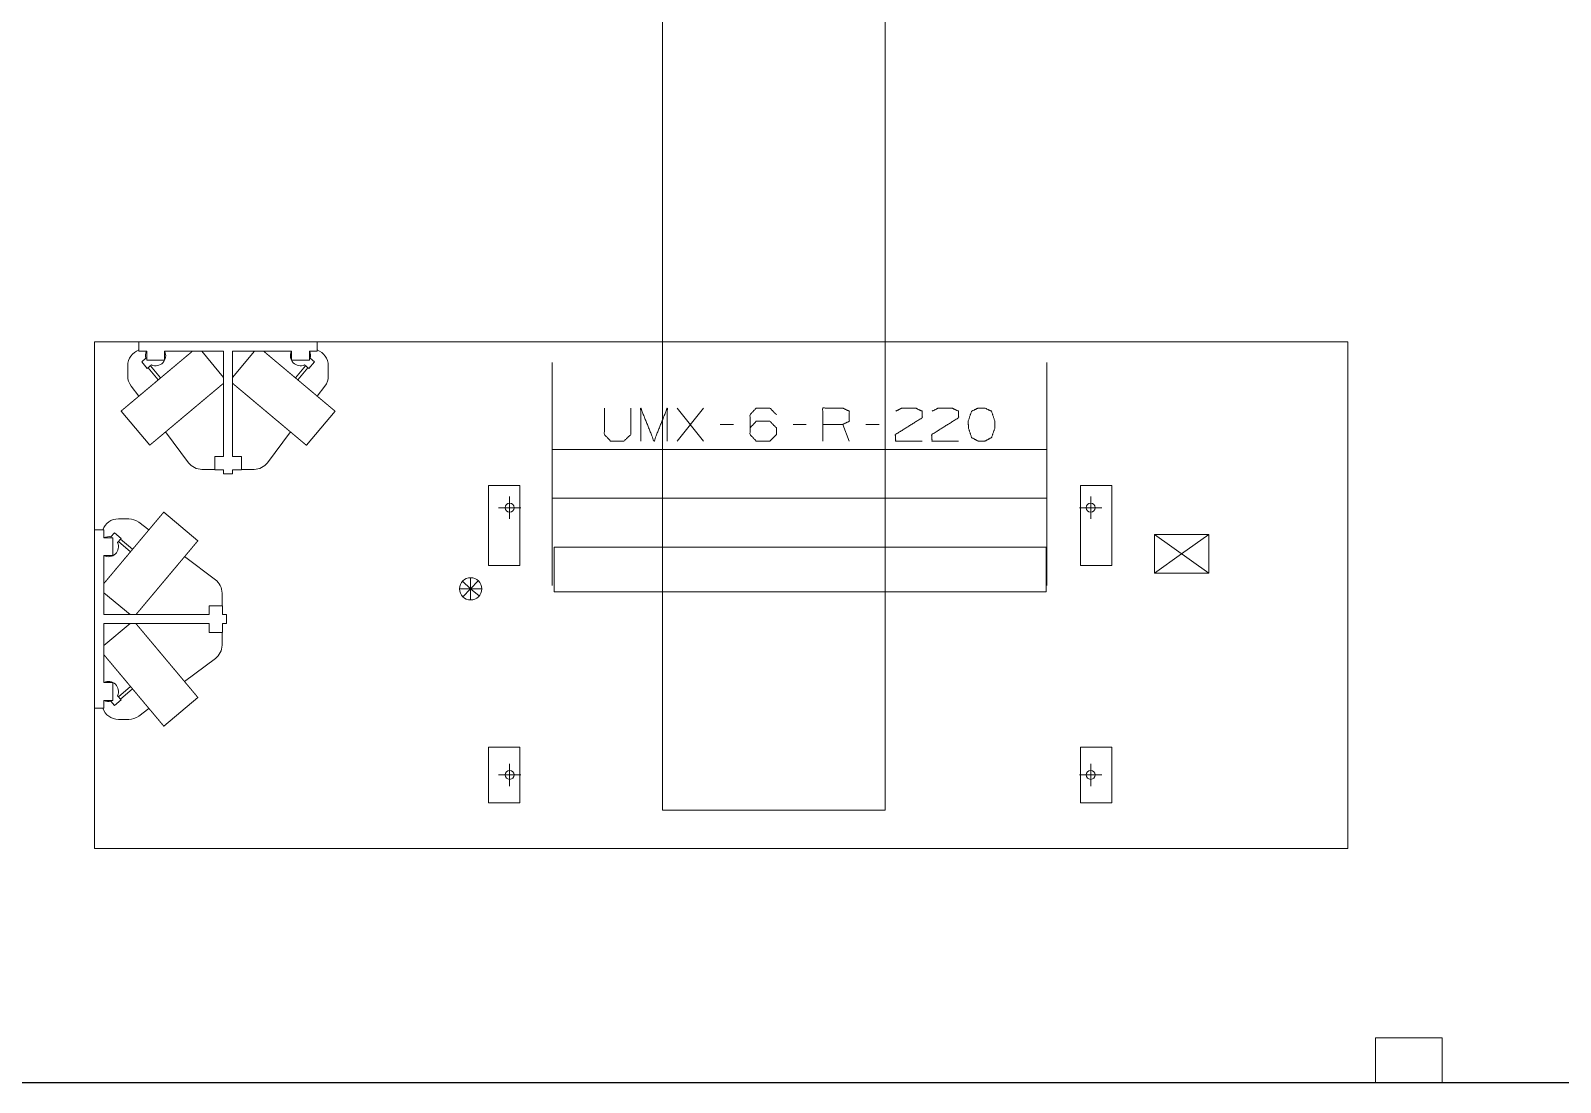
# Model space of a CAD drawing. Header units: millimetres. Extents: x 3056 to 110866, y 16649 to 58349.
# Drawn here: x 14720 to 21587, y 16649 to 21369 of the extents above; entities that cross this region are included whole.
import ezdxf

# ---------------------------------------------------------------- set-up
doc = ezdxf.new("R2010")
doc.units = ezdxf.units.MM
doc.layers.add('1', color=7, linetype='Continuous', true_color=0xffffff)

msp = doc.modelspace()

# ---------------------------------------------------------------- linework, layer by layer
at = {"layer": '1', "color": 143, "linetype": 'Continuous', "lineweight": 13}
for p, q in [((17556.5, 55873.3), (17556.5, 17870.4)), ((18556.5, 17870.4), (18556.5, 54363.3)), ((110866.5, 16649.3), (3056.5, 16649.3))]:
    msp.add_line(p, q, dxfattribs=at)
at = {"layer": '1', "color": 80, "linetype": 'Continuous', "lineweight": 13}
for p, q in [((15006.5, 17699.3), (15006.5, 19973.3)), ((15006.5, 19973.3), (20633.5, 19973.3)), ((15006.5, 17699.3), (15006.5, 19973.3)), ((15006.5, 19973.3), (20633.5, 19973.3)), ((15206.5, 19973.3), (15206.5, 19930.3)), ((15206.5, 19930.3), (15241.5, 19930.3)), ((15241.5, 19930.3), (15241.5, 19890.3)), ((15321.5, 19930.3), (15586.5, 19930.3)), ((15321.5, 19930.3), (15321.5, 19890.3)), ((15586.5, 19813.2), (15488.2, 19930.3)), ((15586.5, 19930.3), (15586.5, 19458.3)), ((15626.5, 19930.3), (15626.5, 19458.3)), ((15724.7, 19930.3), (15626.5, 19813.2)), ((15626.5, 19930.3), (15891.5, 19930.3)), ((15891.5, 19930.3), (15891.5, 19890.3)), ((15971.5, 19930.3), (15971.5, 19890.3)), ((15971.5, 19930.3), (16006.5, 19930.3)), ((16006.5, 19973.3), (16006.5, 19930.3)), ((20633.5, 19973.3), (20633.5, 17699.3)), ((20633.5, 19973.3), (20633.5, 17699.3)), ((15156.5, 19819.3), (15156.5, 19865.3)), ((15237.6, 19899.1), (15218.9, 19883.4)), ((15244.1, 19853.3), (15218.9, 19883.4)), ((15321.5, 19890.3), (15241.5, 19890.3)), ((15262.9, 19869), (15244.1, 19853.3)), ((15247.6, 19856.2), (15293.2, 19801.8)), ((15303.9, 19810.8), (15258.3, 19865.2)), ((15971.5, 19890.3), (15891.5, 19890.3)), ((15954.7, 19865.2), (15909, 19810.8)), ((15919.7, 19801.8), (15965.4, 19856.2)), ((15950.1, 19869), (15968.8, 19853.3)), ((15968.8, 19853.3), (15994.1, 19883.4)), ((15975.3, 19899.1), (15994.1, 19883.4)), ((16056.5, 19865.3), (16056.5, 19819.3)), ((15171.5, 19774.3), (15205.8, 19728.5)), ((16007.1, 19728.5), (16041.5, 19774.3)), ((15126.2, 19661.7), (15254.8, 19508.5)), ((15958.2, 19508.5), (16086.7, 19661.7)), ((17622.6, 19527), (17741.3, 19675.4)), ((17741.3, 19527), (17622.6, 19675.4)), ((17875.1, 19602), (17815.7, 19602)), ((18201.9, 19602), (18142.6, 19602)), ((18395.1, 19527), (18365.4, 19602)), ((18528.8, 19602), (18469.4, 19602)), ((15326, 19568.3), (15429.5, 19430.3)), ((15783.5, 19430.3), (15886.9, 19568.3)), ((15546.5, 19458.3), (15546.5, 19398.3)), ((15586.5, 19458.3), (15546.5, 19458.3)), ((15626.5, 19458.3), (15666.5, 19458.3)), ((15666.5, 19458.3), (15666.5, 19398.3)), ((19281.4, 19489.5), (17061.5, 19489.5)), ((15546.5, 19400.3), (15489.5, 19400.3)), ((15586.5, 19398.3), (15546.5, 19398.3)), ((15586.5, 19398.3), (15586.5, 19380.3)), ((15626.5, 19380.3), (15586.5, 19380.3)), ((15626.5, 19398.3), (15666.5, 19398.3)), ((15626.5, 19398.3), (15626.5, 19380.3)), ((15626.7, 19395.6), (15626.5, 19395.6)), ((15626.7, 19395.6), (15626.7, 19398.3)), ((15723.5, 19400.3), (15666.5, 19400.3)), ((16776, 19328.3), (16776, 18968.3)), ((16916, 19328.3), (16776, 19328.3)), ((16916, 18968.3), (16916, 19328.3)), ((19573, 19328.3), (19433, 19328.3)), ((19433, 19328.3), (19433, 18968.3)), ((19573, 18968.3), (19573, 19328.3)), ((16820.5, 19228.3), (16920.5, 19228.3)), ((16870.5, 19278.3), (16870.5, 19178.3)), ((17061.5, 19270.4), (19281.4, 19270.4)), ((19428.5, 19228.3), (19528.5, 19228.3)), ((19478.5, 19278.3), (19478.5, 19178.3)), ((15114.5, 19178.3), (15160.5, 19178.3)), ((15251.3, 19128.9), (15205.5, 19163.3)), ((15471.3, 19080), (15318.1, 19208.6)), ((15006.5, 19128.3), (15049.5, 19128.3)), ((15049.5, 19093.3), (15049.5, 19128.3)), ((15049.5, 19093.3), (15089.5, 19093.3)), ((15080.6, 19097.2), (15096.4, 19115.9)), ((15089.5, 19093.3), (15089.5, 19013.3)), ((15126.5, 19090.7), (15096.4, 19115.9)), ((15110.7, 19071.9), (15126.5, 19090.7)), ((19764.5, 18934.3), (19764.5, 19108.3)), ((20008.5, 18934.3), (19764.5, 19108.3)), ((19764.5, 19108.3), (20008.5, 19108.3)), ((20008.5, 19108.3), (19886.5, 19021.3)), ((20008.5, 19108.3), (20008.5, 18934.3)), ((15114.6, 19076.5), (15169, 19030.8)), ((15178, 19041.6), (15123.6, 19087.2)), ((17070.5, 19051.3), (19278.5, 19051.3)), ((17070.5, 18851.3), (17070.5, 19051.3)), ((19278.5, 19051.3), (19278.5, 18851.3)), ((19764.5, 18934.3), (19886.5, 19021.3)), ((15049.5, 19013.3), (15089.5, 19013.3)), ((15049.5, 18748.3), (15049.5, 19013.3)), ((15549.5, 18905.3), (15411.5, 19008.8)), ((16776, 18968.3), (16916, 18968.3)), ((19433, 18968.3), (19573, 18968.3)), ((16695.5, 18864.3), (16659.1, 18898.6)), ((16695.5, 18864.3), (16695.5, 18914.3)), ((16695.5, 18864.3), (16729.8, 18900.7)), ((20008.5, 18934.3), (19764.5, 18934.3)), ((15049.5, 18846.5), (15166.5, 18748.3)), ((15579.5, 18845.3), (15579.5, 18788.3)), ((16695.5, 18864.3), (16645.5, 18864.3)), ((16695.5, 18864.3), (16661.1, 18827.9)), ((16695.5, 18864.3), (16734.3, 18832.8)), ((16695.5, 18864.3), (16695.5, 18814.3)), ((16695.5, 18864.3), (16745.5, 18864.3)), ((19278.5, 18851.3), (17070.5, 18851.3)), ((15049.5, 18748.3), (15521.5, 18748.3)), ((15521.5, 18788.3), (15581.5, 18788.3)), ((15521.5, 18748.3), (15521.5, 18788.3)), ((15581.5, 18748.3), (15581.5, 18788.3)), ((15584.1, 18748.6), (15581.5, 18748.5)), ((15581.5, 18748.3), (15599.5, 18748.3)), ((15584.1, 18748.6), (15584.1, 18748.3)), ((15599.5, 18748.3), (15599.5, 18708.3)), ((15049.5, 18443.3), (15049.5, 18708.3)), ((15166.5, 18708.3), (15049.5, 18610.1)), ((15049.5, 18708.3), (15521.5, 18708.3)), ((15521.5, 18708.3), (15521.5, 18668.3)), ((15581.5, 18708.3), (15599.5, 18708.3)), ((15581.5, 18708.3), (15581.5, 18668.3)), ((15521.5, 18668.3), (15581.5, 18668.3)), ((15579.5, 18668.3), (15579.5, 18611.3)), ((15411.5, 18447.8), (15549.5, 18551.3)), ((15049.5, 18443.3), (15089.5, 18443.3)), ((15089.5, 18443.3), (15089.5, 18363.3)), ((15169, 18425.8), (15114.6, 18380.1)), ((15123.6, 18369.4), (15178, 18415)), ((15049.5, 18363.3), (15089.5, 18363.3)), ((15049.5, 18328.3), (15049.5, 18363.3)), ((15080.6, 18359.4), (15096.4, 18340.7)), ((15126.5, 18365.9), (15096.4, 18340.7)), ((15110.7, 18384.7), (15126.5, 18365.9)), ((15318.1, 18248), (15471.3, 18376.6)), ((15006.5, 18328.3), (15049.5, 18328.3)), ((15160.5, 18278.3), (15114.5, 18278.3)), ((15205.5, 18293.3), (15251.3, 18327.7)), ((16776, 18154.3), (16776, 17904.3)), ((16916, 18154.3), (16776, 18154.3)), ((16916, 17904.3), (16916, 18154.3)), ((19433, 18154.3), (19433, 17904.3)), ((19573, 18154.3), (19433, 18154.3)), ((19573, 17904.3), (19573, 18154.3)), ((16870.5, 18079.3), (16870.5, 17979.3)), ((19478.5, 18079.3), (19478.5, 17979.3)), ((16820.5, 18029.3), (16920.5, 18029.3)), ((19428.5, 18029.3), (19528.5, 18029.3)), ((16776, 17904.3), (16916, 17904.3)), ((19433, 17904.3), (19573, 17904.3)), ((20633.5, 17699.3), (15006.5, 17699.3)), ((20633.5, 17699.3), (15006.5, 17699.3))]:
    msp.add_line(p, q, dxfattribs=at)
at = {"layer": '1', "color": 9, "linetype": 'Continuous', "lineweight": 13}
for p, q in [((17556.5, 18649.3), (17556.5, 17870.4)), ((18556.5, 17870.4), (18556.5, 18649.3)), ((17556.5, 17870.4), (18556.5, 17870.4)), ((21056.5, 16849.3), (20756.5, 16849.3)), ((20756.5, 16849.3), (20756.5, 16649.3)), ((21056.5, 16649.3), (21056.5, 16849.3))]:
    msp.add_line(p, q, dxfattribs=at)
at = {"layer": '1', "color": 143, "linetype": 'Continuous', "lineweight": 25}
msp.add_line((3056.5, 16649.3), (110866.5, 16649.3), dxfattribs=at)
at = {"layer": '1', "color": 43, "linetype": 'Continuous', "lineweight": 13}
msp.add_line((110866.5, 16649.3), (3056.5, 16649.3), dxfattribs=at)
msp.add_line((110866.5, 16649.3), (3056.5, 16649.3), dxfattribs=at)
at = {"layer": '1', "color": 43, "linetype": 'Continuous', "lineweight": 25}
msp.add_line((3056.5, 16649.3), (110866.5, 16649.3), dxfattribs=at)
msp.add_line((3056.5, 16649.3), (110866.5, 16649.3), dxfattribs=at)
at = {"layer": '1', "color": 80, "linetype": 'Continuous', "lineweight": 13}
for centre, radius in [((16870.5, 19228.3), 20), ((19478.5, 19228.3), 20), ((16695.5, 18864.3), 50), ((16870.5, 18029.3), 20), ((19478.5, 18029.3), 20)]:
    msp.add_circle(centre, radius, dxfattribs=at)
for centre, radius, start, end in [((15231.5, 19865.3), 75, 109.47234, 180), ((15281.5, 19910.3), 45.2, 153.76834, 194.26216), ((15281.5, 19910.3), 45.2, 245.73784, 26.2321), ((15931.5, 19910.3), 45.2, 153.7679, 294.26216), ((15931.5, 19910.3), 45.2, 345.73784, 26.23166), ((15981.5, 19865.3), 75, 0, 70.52766), ((15231.5, 19819.3), 75, 180, 216.8699), ((15981.5, 19819.3), 75, 323.1301, 0), ((15489.5, 19475.3), 75, 216.8699, 270), ((15723.5, 19475.3), 75, 270, 323.1301), ((15114.5, 19103.3), 75, 90, 160.52766), ((15160.5, 19103.3), 75, 53.1301, 90), ((15069.5, 19053.3), 45.2, 75.73784, 116.23166), ((15069.5, 19053.3), 45.2, 243.7679, 24.26216), ((15504.5, 18845.3), 75, 0, 53.1301), ((15504.5, 18611.3), 75, 306.8699, 360), ((15069.5, 18403.3), 45.2, 335.73784, 116.2321), ((15069.5, 18403.3), 45.2, 243.76834, 284.26216), ((15114.5, 18353.3), 75, 199.47234, 270), ((15160.5, 18353.3), 75, 270, 306.8699)]:
    msp.add_arc(centre, radius, start, end, dxfattribs=at)
for points, knots in [([(15446.3, 19930.3), (15444.9, 19929.1), (15442.1, 19926.8), (15440.7, 19925.6), (15437.7, 19923), (15434.5, 19920.4), (15431.3, 19917.7), (15427.9, 19914.8), (15424.4, 19911.9), (15422.6, 19910.4), (15418.9, 19907.3), (15415.1, 19904.1), (15413.2, 19902.5), (15409.2, 19899.2), (15405.2, 19895.8), (15401.1, 19892.3), (15396.8, 19888.8), (15394.7, 19886.9), (15390.3, 19883.3), (15385.8, 19879.5), (15383.6, 19877.6), (15379, 19873.8), (15376.7, 19871.9), (15372, 19867.9), (15369.7, 19866), (15364.9, 19861.9), (15360, 19857.9), (15355.1, 19853.8), (15352.7, 19851.7), (15347.7, 19847.5), (15342.7, 19843.3), (15337.6, 19839.1), (15332.5, 19834.8), (15327.4, 19830.5), (15322.2, 19826.2), (15319.7, 19824), (15314.5, 19819.7), (15309.3, 19815.3), (15304.1, 19810.9), (15301.5, 19808.7), (15296.3, 19804.4), (15293.7, 19802.2), (15288.4, 19797.8), (15283.2, 19793.5), (15278.1, 19789.1), (15275.5, 19786.9), (15270.3, 19782.6), (15265.2, 19778.3), (15260.1, 19774), (15255, 19769.8), (15252.5, 19767.7), (15247.5, 19763.5), (15245, 19761.4), (15240.1, 19757.3), (15237.7, 19755.2), (15232.8, 19751.1), (15230.4, 19749.1), (15225.7, 19745.1), (15223.3, 19743.2), (15218.6, 19739.2), (15214.1, 19735.4), (15211.8, 19733.5), (15207.4, 19729.8), (15205.1, 19727.9), (15200.8, 19724.3), (15198.7, 19722.5), (15194.5, 19719), (15192.4, 19717.2), (15188.3, 19713.8), (15186.4, 19712.2), (15182.5, 19708.9), (15178.7, 19705.7), (15176.8, 19704.1), (15173.2, 19701.1), (15171.4, 19699.6), (15167.9, 19696.7), (15164.6, 19693.9), (15161.4, 19691.2), (15158.3, 19688.6), (15155.3, 19686.1), (15152.5, 19683.7), (15151.1, 19682.6), (15148.5, 19680.4), (15147.2, 19679.3), (15144.8, 19677.3), (15142.5, 19675.4), (15141.4, 19674.4), (15139.4, 19672.7), (15137.4, 19671.1), (15135.7, 19669.6), (15134, 19668.2), (15132.5, 19667), (15131.9, 19666.4), (15130.6, 19665.4), (15130.1, 19664.9), (15129, 19664.1), (15128.6, 19663.7), (15128.2, 19663.3), (15127.8, 19663), (15127.2, 19662.5), (15126.9, 19662.3), (15126.5, 19661.9), (15126.3, 19661.7), (15126.2, 19661.7)], [0, 0, 0.004297, 0.013098, 0.017601, 0.027014, 0.036825, 0.047024, 0.057603, 0.068551, 0.074202, 0.085685, 0.097511, 0.103508, 0.115831, 0.128469, 0.141412, 0.154645, 0.161404, 0.175055, 0.188966, 0.195986, 0.210268, 0.217524, 0.232146, 0.239511, 0.254445, 0.269566, 0.284864, 0.292593, 0.308125, 0.323798, 0.339597, 0.355507, 0.371517, 0.387606, 0.39567, 0.411858, 0.428091, 0.444355, 0.452494, 0.468776, 0.476915, 0.493181, 0.509419, 0.525611, 0.53368, 0.549778, 0.565795, 0.58172, 0.597532, 0.605411, 0.621032, 0.628771, 0.644165, 0.651828, 0.666969, 0.674445, 0.689302, 0.696677, 0.711215, 0.725527, 0.732562, 0.746503, 0.75341, 0.766958, 0.773594, 0.786714, 0.793203, 0.805877, 0.812056, 0.824253, 0.836118, 0.841967, 0.853315, 0.858808, 0.869615, 0.880045, 0.890094, 0.899752, 0.90901, 0.917859, 0.92218, 0.9304, 0.934296, 0.941869, 0.949003, 0.952459, 0.958922, 0.964932, 0.97048, 0.975565, 0.980179, 0.982251, 0.986149, 0.987978, 0.99116, 0.992508, 0.993854, 0.99496, 0.996924, 0.997784, 0.999016, 0.999753, 1, 1]), ([(16086.7, 19661.7), (16086.7, 19661.7), (16086.7, 19661.7), (16086.5, 19661.8), (16086.4, 19661.9), (16086, 19662.3), (16085.8, 19662.5), (16085.5, 19662.7), (16085.1, 19663), (16084.8, 19663.3), (16084.3, 19663.7), (16083.4, 19664.5), (16082.9, 19664.9), (16082.3, 19665.4), (16081.1, 19666.4), (16080.4, 19667), (16078.9, 19668.2), (16077.3, 19669.6), (16076.4, 19670.4), (16074.5, 19671.9), (16073.6, 19672.7), (16071.5, 19674.4), (16069.3, 19676.3), (16067, 19678.3), (16064.5, 19680.4), (16063.1, 19681.5), (16060.4, 19683.7), (16057.6, 19686.1), (16054.6, 19688.6), (16051.6, 19691.2), (16050, 19692.5), (16046.7, 19695.3), (16043.3, 19698.1), (16039.8, 19701.1), (16036.1, 19704.1), (16034.3, 19705.7), (16030.5, 19708.9), (16028.6, 19710.5), (16024.6, 19713.8), (16022.6, 19715.5), (16018.5, 19719), (16016.4, 19720.7), (16012.1, 19724.3), (16007.8, 19727.9), (16005.6, 19729.8), (16001.1, 19733.5), (15996.6, 19737.3), (15994.3, 19739.2), (15989.6, 19743.2), (15987.3, 19745.1), (15982.5, 19749.1), (15980.1, 19751.1), (15975.3, 19755.2), (15972.8, 19757.3), (15967.9, 19761.4), (15962.9, 19765.6), (15957.9, 19769.8), (15955.4, 19771.9), (15950.3, 19776.2), (15947.7, 19778.3), (15942.6, 19782.6), (15940, 19784.8), (15937.5, 19786.9), (15932.3, 19791.3), (15929.7, 19793.5), (15924.5, 19797.8), (15919.3, 19802.2), (15914.1, 19806.6), (15908.9, 19810.9), (15903.7, 19815.3), (15898.5, 19819.7), (15895.9, 19821.8), (15890.7, 19826.2), (15888.1, 19828.3), (15885.5, 19830.5), (15880.4, 19834.8), (15877.9, 19836.9), (15872.8, 19841.2), (15867.8, 19845.4), (15865.3, 19847.5), (15860.3, 19851.7), (15857.8, 19853.8), (15852.9, 19857.9), (15850.5, 19859.9), (15845.7, 19863.9), (15840.9, 19867.9), (15836.3, 19871.9), (15833.9, 19873.8), (15829.4, 19877.6), (15827.1, 19879.5), (15822.7, 19883.3), (15820.4, 19885.1), (15816.1, 19888.8), (15811.9, 19892.3), (15807.7, 19895.8), (15803.7, 19899.2), (15799.8, 19902.5), (15795.9, 19905.7), (15794, 19907.3), (15790.4, 19910.4), (15786.8, 19913.3), (15783.4, 19916.2), (15780, 19919), (15778.4, 19920.4), (15775.3, 19923), (15772.3, 19925.6), (15769.4, 19928), (15766.6, 19930.3)], [0, 0, 0.000124, 0.000245, 0.000616, 0.000984, 0.002216, 0.003076, 0.003935, 0.005038, 0.006143, 0.007492, 0.010431, 0.012019, 0.013849, 0.01775, 0.019821, 0.024432, 0.029517, 0.032292, 0.03807, 0.041076, 0.047539, 0.054453, 0.061808, 0.0696, 0.07371, 0.082139, 0.090988, 0.100246, 0.109904, 0.114832, 0.125073, 0.135698, 0.146686, 0.158034, 0.163882, 0.175747, 0.181762, 0.194121, 0.200458, 0.213284, 0.219774, 0.23304, 0.24659, 0.253497, 0.267438, 0.281628, 0.288785, 0.303324, 0.310699, 0.325554, 0.333032, 0.348173, 0.355833, 0.37123, 0.38678, 0.402469, 0.410345, 0.426218, 0.434204, 0.450221, 0.458252, 0.466321, 0.482484, 0.490583, 0.50682, 0.523084, 0.539366, 0.555646, 0.57191, 0.588143, 0.596237, 0.612393, 0.620458, 0.628485, 0.644493, 0.652472, 0.668332, 0.684072, 0.691876, 0.707408, 0.715138, 0.730436, 0.737995, 0.753024, 0.767854, 0.782475, 0.789731, 0.804014, 0.811034, 0.824947, 0.831841, 0.845355, 0.85859, 0.871533, 0.884171, 0.896494, 0.908488, 0.914315, 0.9258, 0.936925, 0.947689, 0.958076, 0.963175, 0.972986, 0.982399, 0.991407, 1, 1]), ([(17061.5, 19879.9), (17061.5, 19879.8), (17061.5, 19879.5), (17061.5, 19879.3), (17061.5, 19878.6), (17061.5, 19877.8), (17061.5, 19876.8), (17061.5, 19875.5), (17061.5, 19874.1), (17061.5, 19872.4), (17061.5, 19870.6), (17061.5, 19868.5), (17061.5, 19866.2), (17061.5, 19863.8), (17061.5, 19861.1), (17061.5, 19858.2), (17061.5, 19855.1), (17061.5, 19851.9), (17061.5, 19848.4), (17061.5, 19844.7), (17061.5, 19840.9), (17061.5, 19836.8), (17061.5, 19832.6), (17061.5, 19828.2), (17061.5, 19823.6), (17061.5, 19818.8), (17061.5, 19813.8), (17061.5, 19808.6), (17061.5, 19803.3), (17061.5, 19797.8), (17061.5, 19792.1), (17061.5, 19789.2), (17061.5, 19783.3), (17061.5, 19777.1), (17061.5, 19770.9), (17061.5, 19764.4), (17061.5, 19761.1), (17061.5, 19754.4), (17061.5, 19747.6), (17061.5, 19740.6), (17061.5, 19737.1), (17061.5, 19729.9), (17061.5, 19722.5), (17061.5, 19715), (17061.5, 19707.4), (17061.5, 19699.6), (17061.5, 19691.7), (17061.5, 19683.7), (17061.5, 19675.5), (17061.5, 19667.2), (17061.5, 19663), (17061.5, 19654.5), (17061.5, 19645.9), (17061.5, 19637.3), (17061.5, 19628.5), (17061.5, 19619.6), (17061.5, 19610.6), (17061.5, 19601.5), (17061.5, 19592.3), (17061.5, 19583), (17061.5, 19573.6), (17061.5, 19564.2), (17061.5, 19554.7), (17061.5, 19545.1), (17061.5, 19535.4), (17061.5, 19530.6), (17061.5, 19520.8), (17061.5, 19511), (17061.5, 19501.1), (17061.5, 19491.2), (17061.5, 19481.2), (17061.5, 19471.2), (17061.5, 19461.2), (17061.5, 19451.1), (17061.5, 19441), (17061.5, 19430.9), (17061.5, 19420.7), (17061.5, 19410.5), (17061.5, 19400.3), (17061.5, 19390.1), (17061.5, 19379.9)], [0, 0, 0.000209, 0.000833, 0.001352, 0.002601, 0.004262, 0.006339, 0.008829, 0.011734, 0.015047, 0.018772, 0.022905, 0.027443, 0.032388, 0.037732, 0.043479, 0.049625, 0.056166, 0.063098, 0.070421, 0.078131, 0.086225, 0.0947, 0.10355, 0.112773, 0.122367, 0.132323, 0.142645, 0.153321, 0.164348, 0.175723, 0.181499, 0.193389, 0.205613, 0.218167, 0.23105, 0.237649, 0.251007, 0.264678, 0.278654, 0.285718, 0.300143, 0.314859, 0.329858, 0.345138, 0.36069, 0.37651, 0.392588, 0.408919, 0.425495, 0.433903, 0.450836, 0.467995, 0.485378, 0.502973, 0.520776, 0.538779, 0.556971, 0.575352, 0.593907, 0.612629, 0.631515, 0.650554, 0.669739, 0.689059, 0.698754, 0.718267, 0.737899, 0.757637, 0.777478, 0.797411, 0.81743, 0.837522, 0.857683, 0.877905, 0.898175, 0.91849, 0.938839, 0.959212, 0.979601, 1, 1]), ([(19281.5, 19379.9), (19281.5, 19390.1), (19281.5, 19400.3), (19281.5, 19410.5), (19281.5, 19420.7), (19281.5, 19430.9), (19281.5, 19441), (19281.5, 19451.1), (19281.5, 19461.2), (19281.5, 19471.2), (19281.5, 19481.2), (19281.5, 19491.2), (19281.5, 19501.1), (19281.5, 19511), (19281.5, 19520.8), (19281.5, 19530.6), (19281.5, 19540.3), (19281.5, 19549.9), (19281.5, 19559.4), (19281.5, 19568.9), (19281.5, 19578.3), (19281.5, 19587.7), (19281.5, 19596.9), (19281.5, 19601.5), (19281.5, 19610.6), (19281.5, 19619.6), (19281.5, 19628.5), (19281.5, 19637.3), (19281.5, 19645.9), (19281.5, 19654.5), (19281.5, 19663), (19281.5, 19671.3), (19281.5, 19679.6), (19281.5, 19687.7), (19281.5, 19695.6), (19281.5, 19703.5), (19281.5, 19711.2), (19281.5, 19718.8), (19281.5, 19726.2), (19281.5, 19733.5), (19281.5, 19740.6), (19281.5, 19744.2), (19281.5, 19751.1), (19281.5, 19757.8), (19281.5, 19764.4), (19281.5, 19770.9), (19281.5, 19777.1), (19281.5, 19783.3), (19281.5, 19786.2), (19281.5, 19792.1), (19281.5, 19797.8), (19281.5, 19803.3), (19281.5, 19808.6), (19281.5, 19813.8), (19281.5, 19816.3), (19281.5, 19821.2), (19281.5, 19825.9), (19281.5, 19830.4), (19281.5, 19832.6), (19281.5, 19836.8), (19281.5, 19840.9), (19281.5, 19844.7), (19281.5, 19848.4), (19281.5, 19851.9), (19281.5, 19855.1), (19281.5, 19856.7), (19281.5, 19859.7), (19281.5, 19862.5), (19281.5, 19865), (19281.5, 19867.4), (19281.5, 19869.6), (19281.5, 19871.5), (19281.5, 19872.4), (19281.5, 19874.1), (19281.5, 19875.5), (19281.5, 19876.8), (19281.5, 19877.8), (19281.5, 19878.6), (19281.5, 19879.3), (19281.5, 19879.7), (19281.5, 19879.9), (19281.5, 19879.9)], [0, 0, 0.020399, 0.040788, 0.061161, 0.08151, 0.101825, 0.122095, 0.142317, 0.162478, 0.18257, 0.202589, 0.222522, 0.242363, 0.262101, 0.281733, 0.301246, 0.320635, 0.339889, 0.359002, 0.377968, 0.396774, 0.415414, 0.433885, 0.443029, 0.461221, 0.479224, 0.497027, 0.514622, 0.532005, 0.549164, 0.566097, 0.582792, 0.599246, 0.61545, 0.631399, 0.647086, 0.6625, 0.67764, 0.692499, 0.707069, 0.721346, 0.728411, 0.742235, 0.75575, 0.76895, 0.781833, 0.794387, 0.806611, 0.812556, 0.824277, 0.835652, 0.846679, 0.857355, 0.867677, 0.872746, 0.882522, 0.891931, 0.900969, 0.9053, 0.913775, 0.921869, 0.929579, 0.936902, 0.943834, 0.950375, 0.953547, 0.959492, 0.965041, 0.970187, 0.974928, 0.979265, 0.983194, 0.984953, 0.988266, 0.991171, 0.993661, 0.995738, 0.997399, 0.998648, 0.999479, 0.999897, 1, 1]), ([(15586.5, 19786.8), (15584.4, 19785.1), (15582.2, 19783.2), (15579.9, 19781.3), (15577.4, 19779.2), (15574.8, 19777), (15572, 19774.7), (15569.1, 19772.2), (15566.1, 19769.7), (15563, 19767.1), (15559.7, 19764.3), (15556.3, 19761.5), (15552.8, 19758.5), (15549.2, 19755.5), (15545.4, 19752.4), (15543.5, 19750.8), (15539.6, 19747.5), (15535.6, 19744.1), (15531.5, 19740.7), (15527.3, 19737.2), (15523, 19733.6), (15520.9, 19731.8), (15516.5, 19728.1), (15512, 19724.3), (15507.4, 19720.5), (15502.8, 19716.6), (15500.4, 19714.6), (15495.6, 19710.6), (15493.3, 19708.6), (15488.4, 19704.5), (15483.5, 19700.4), (15478.6, 19696.3), (15476.1, 19694.2), (15471.1, 19690), (15468.5, 19687.9), (15466, 19685.7), (15460.9, 19681.5), (15455.8, 19677.2), (15450.6, 19672.8), (15448.1, 19670.7), (15442.9, 19666.3), (15437.7, 19662), (15432.5, 19657.6), (15427.3, 19653.2), (15422.1, 19648.9), (15416.9, 19644.5), (15411.7, 19640.1), (15406.5, 19635.8), (15401.3, 19631.5), (15396.2, 19627.1), (15391.1, 19622.9), (15386, 19618.6), (15381, 19614.4), (15378.5, 19612.3), (15373.5, 19608.1), (15368.6, 19604), (15363.7, 19599.9), (15361.3, 19597.8), (15356.5, 19593.8), (15351.8, 19589.9), (15347.1, 19586), (15342.5, 19582.1), (15338, 19578.3), (15335.8, 19576.5), (15331.5, 19572.8), (15329.3, 19571), (15325, 19567.4), (15323, 19565.7), (15318.9, 19562.3), (15316.8, 19560.6), (15312.9, 19557.2), (15309, 19554), (15305.3, 19550.9), (15301.7, 19547.8), (15299.9, 19546.4), (15296.5, 19543.5), (15293.1, 19540.7), (15289.9, 19538), (15286.8, 19535.4), (15285.3, 19534.1), (15283.9, 19532.9), (15281, 19530.5), (15278.3, 19528.2), (15275.8, 19526.1), (15273.3, 19524.1), (15272.2, 19523.1), (15271.1, 19522.2), (15268.9, 19520.4), (15266.9, 19518.7), (15265.1, 19517.1), (15263.4, 19515.7), (15261.8, 19514.4), (15261.1, 19513.8), (15259.8, 19512.7), (15259.2, 19512.2), (15258.6, 19511.7), (15258.1, 19511.3), (15257.6, 19510.8), (15256.7, 19510.1), (15256, 19509.5), (15255.7, 19509.3), (15255.5, 19509.1), (15255.1, 19508.7), (15255, 19508.6), (15254.8, 19508.5), (15254.8, 19508.5), (15254.8, 19508.5)], [0, 0, 0.006206, 0.012847, 0.01991, 0.0274, 0.0353, 0.043606, 0.052311, 0.061408, 0.070889, 0.080743, 0.090961, 0.101538, 0.112457, 0.123716, 0.129506, 0.141245, 0.153298, 0.165645, 0.17828, 0.191194, 0.197717, 0.211023, 0.224575, 0.238358, 0.252365, 0.259474, 0.273787, 0.280991, 0.295583, 0.310343, 0.325258, 0.33279, 0.347911, 0.355503, 0.363154, 0.378503, 0.393948, 0.409469, 0.417248, 0.432862, 0.448523, 0.464211, 0.479911, 0.495616, 0.511306, 0.526968, 0.542586, 0.558148, 0.573638, 0.589043, 0.604349, 0.619543, 0.627076, 0.64207, 0.656918, 0.671606, 0.678905, 0.693327, 0.707553, 0.721575, 0.735371, 0.748938, 0.7556, 0.768789, 0.775321, 0.788116, 0.794372, 0.806737, 0.812846, 0.824765, 0.836365, 0.847641, 0.858584, 0.863882, 0.8743, 0.884358, 0.894047, 0.903357, 0.907917, 0.912283, 0.920814, 0.928942, 0.93666, 0.943961, 0.947505, 0.950838, 0.957285, 0.963299, 0.968872, 0.973996, 0.97867, 0.980893, 0.984885, 0.98665, 0.988413, 0.989946, 0.99148, 0.994078, 0.996207, 0.997038, 0.997866, 0.99905, 0.999408, 0.999764, 0.999883, 1, 1]), ([(15958.2, 19508.5), (15958.1, 19508.5), (15957.9, 19508.7), (15957.7, 19508.9), (15957.5, 19509.1), (15957.2, 19509.3), (15956.9, 19509.5), (15956.2, 19510.1), (15955.8, 19510.5), (15955.4, 19510.8), (15954.8, 19511.3), (15954.3, 19511.7), (15953.7, 19512.2), (15952.5, 19513.2), (15951.1, 19514.4), (15950.4, 19515), (15949.6, 19515.7), (15948.7, 19516.4), (15947.9, 19517.1), (15947, 19517.9), (15945, 19519.5), (15944, 19520.4), (15943, 19521.2), (15940.8, 19523.1), (15938.4, 19525.1), (15935.9, 19527.1), (15934.6, 19528.2), (15931.9, 19530.5), (15930.5, 19531.7), (15927.6, 19534.1), (15924.6, 19536.6), (15921.5, 19539.3), (15919.8, 19540.7), (15916.5, 19543.5), (15914.8, 19544.9), (15911.3, 19547.8), (15909.5, 19549.4), (15905.8, 19552.4), (15903.9, 19554), (15900.1, 19557.2), (15896.1, 19560.6), (15892, 19564), (15887.9, 19567.4), (15883.7, 19571), (15879.3, 19574.6), (15877.1, 19576.5), (15872.7, 19580.2), (15868.1, 19584), (15863.5, 19587.9), (15858.8, 19591.8), (15856.5, 19593.8), (15851.7, 19597.8), (15846.8, 19601.9), (15841.9, 19606), (15837, 19610.2), (15832, 19614.4), (15826.9, 19618.6), (15821.9, 19622.9), (15819.3, 19625), (15814.2, 19629.3), (15811.6, 19631.5), (15806.5, 19635.8), (15801.3, 19640.1), (15796.1, 19644.5), (15793.5, 19646.7), (15788.3, 19651), (15783.1, 19655.4), (15777.9, 19659.8), (15772.7, 19664.1), (15770.1, 19666.3), (15764.9, 19670.7), (15759.7, 19675), (15754.6, 19679.3), (15749.5, 19683.6), (15746.9, 19685.7), (15741.9, 19690), (15736.9, 19694.2), (15734.4, 19696.3), (15729.4, 19700.4), (15727, 19702.5), (15722.1, 19706.6), (15717.3, 19710.6), (15712.5, 19714.6), (15710.2, 19716.6), (15705.5, 19720.5), (15703.3, 19722.4), (15698.7, 19726.2), (15696.5, 19728.1), (15692.1, 19731.8), (15687.7, 19735.4), (15683.5, 19739), (15681.4, 19740.7), (15677.3, 19744.1), (15673.3, 19747.5), (15671.4, 19749.1), (15667.5, 19752.4), (15663.8, 19755.5), (15660.2, 19758.5), (15656.6, 19761.5), (15653.3, 19764.3), (15650, 19767.1), (15646.8, 19769.7), (15645.3, 19771), (15642.4, 19773.5), (15639.6, 19775.8), (15636.9, 19778.1), (15634.3, 19780.2), (15633.1, 19781.3), (15630.7, 19783.2), (15629.6, 19784.2), (15628.5, 19785.1), (15626.5, 19786.8)], [0, 0, 0.000239, 0.00095, 0.001542, 0.002134, 0.002962, 0.003793, 0.005922, 0.007222, 0.008523, 0.010054, 0.011587, 0.013352, 0.017112, 0.021332, 0.023555, 0.026006, 0.028456, 0.03113, 0.033804, 0.039598, 0.042715, 0.045831, 0.052497, 0.059586, 0.067098, 0.07106, 0.079188, 0.083354, 0.092085, 0.101204, 0.110706, 0.115642, 0.1257, 0.130822, 0.141418, 0.146887, 0.157997, 0.163635, 0.175235, 0.187153, 0.199373, 0.211886, 0.224678, 0.237742, 0.244402, 0.257845, 0.271527, 0.285438, 0.29956, 0.306673, 0.321094, 0.335697, 0.350467, 0.365391, 0.380459, 0.39565, 0.410956, 0.418658, 0.434108, 0.441854, 0.457415, 0.473034, 0.488695, 0.496539, 0.512235, 0.527938, 0.543634, 0.559307, 0.567137, 0.582753, 0.598311, 0.613794, 0.629196, 0.636846, 0.652089, 0.667211, 0.67474, 0.689656, 0.697036, 0.711713, 0.726214, 0.740524, 0.747633, 0.76164, 0.768534, 0.782202, 0.788977, 0.802283, 0.81533, 0.828107, 0.834355, 0.846703, 0.858753, 0.864702, 0.876284, 0.887544, 0.898463, 0.909036, 0.919255, 0.929109, 0.93859, 0.94314, 0.952042, 0.960547, 0.968649, 0.976345, 0.980088, 0.987153, 0.990473, 0.993794, 1, 1]), ([(17295.7, 19675.4), (17295.7, 19556.7), (17323.8, 19527), (17383.2, 19527), (17414.4, 19556.7), (17414.4, 19675.4)], [0, 0, 0.311784, 0.419154, 0.575046, 0.688216, 1, 1]), ([(17459.1, 19527), (17459.1, 19675.4), (17518.5, 19527), (17577.9, 19675.4), (17577.9, 19527)], [0, 0, 0.240728, 0.5, 0.759272, 1, 1]), ([(17949.4, 19586.4), (17977.6, 19616.1), (18038.5, 19616.1), (18068.2, 19586.4), (18068.2, 19556.7), (18038.5, 19527), (17977.6, 19527), (17949.4, 19556.7), (17949.4, 19645.7), (17977.6, 19675.4), (18038.5, 19675.4), (18068.2, 19645.7)], [0, 0, 0.074327, 0.185082, 0.26139, 0.315347, 0.391655, 0.50241, 0.576737, 0.73861, 0.812937, 0.923692, 1, 1]), ([(18276.3, 19527), (18276.3, 19675.4), (18365.4, 19675.4), (18395.1, 19661.4), (18395.1, 19616.1), (18365.4, 19602), (18276.3, 19602)], [0, 0, 0.339228, 0.542765, 0.617837, 0.721391, 0.796463, 1, 1]), ([(18603.2, 19661.4), (18631.3, 19675.4), (18692.3, 19675.4), (18721.9, 19661.4), (18721.9, 19631.7), (18601.6, 19556.7), (18603.2, 19527), (18721.9, 19527)], [0, 0, 0.070635, 0.20752, 0.281311, 0.347999, 0.66647, 0.73325, 1, 1]), ([(18766.6, 19661.4), (18794.8, 19675.4), (18855.7, 19675.4), (18885.4, 19661.4), (18885.4, 19631.7), (18765.1, 19556.7), (18766.6, 19527), (18885.4, 19527)], [0, 0, 0.070636, 0.207522, 0.281311, 0.347999, 0.66647, 0.73325, 1, 1]), ([(19003.5, 19527), (19033.2, 19542.6), (19048.8, 19586.4), (19048.8, 19616.1), (19033.2, 19661.4), (19003.5, 19675.4), (18973.8, 19675.4), (18944.1, 19661.4), (18928.5, 19616.1), (18930.1, 19586.4), (18944.1, 19542.6), (18973.8, 19527), (19003.5, 19527)], [0, 0, 0.07627, 0.181887, 0.24938, 0.358348, 0.433031, 0.500524, 0.575206, 0.684174, 0.751761, 0.856236, 0.932507, 1, 1]), ([(17061.5, 19379.9), (17061.5, 19374.8), (17061.5, 19364.6), (17061.5, 19354.5), (17061.5, 19344.3), (17061.5, 19334.1), (17061.5, 19324), (17061.5, 19313.8), (17061.5, 19303.7), (17061.5, 19293.7), (17061.5, 19283.7), (17061.5, 19273.7), (17061.5, 19263.7), (17061.5, 19253.8), (17061.5, 19244), (17061.5, 19234.2), (17061.5, 19224.5), (17061.5, 19214.8), (17061.5, 19205.2), (17061.5, 19195.7), (17061.5, 19186.3), (17061.5, 19176.9), (17061.5, 19167.6), (17061.5, 19158.4), (17061.5, 19149.3), (17061.5, 19140.3), (17061.5, 19131.4), (17061.5, 19122.6), (17061.5, 19113.9), (17061.5, 19105.4), (17061.5, 19096.9), (17061.5, 19088.5), (17061.5, 19080.3), (17061.5, 19072.2), (17061.5, 19064.2), (17061.5, 19056.4), (17061.5, 19048.7), (17061.5, 19041.1), (17061.5, 19033.7), (17061.5, 19030), (17061.5, 19022.8), (17061.5, 19015.7), (17061.5, 19012.3), (17061.5, 19005.5), (17061.5, 18998.8), (17061.5, 18992.3), (17061.5, 18989), (17061.5, 18982.8), (17061.5, 18976.6), (17061.5, 18970.7), (17061.5, 18964.9), (17061.5, 18959.3), (17061.5, 18953.9), (17061.5, 18948.6), (17061.5, 18943.6), (17061.5, 18938.7), (17061.5, 18934), (17061.5, 18929.5), (17061.5, 18925.1), (17061.5, 18921), (17061.5, 18917), (17061.5, 18913.3), (17061.5, 18909.7), (17061.5, 18908), (17061.5, 18904.8), (17061.5, 18901.7), (17061.5, 18898.8), (17061.5, 18896.1), (17061.5, 18893.7), (17061.5, 18891.4), (17061.5, 18889.3), (17061.5, 18887.5), (17061.5, 18885.8), (17061.5, 18884.4), (17061.5, 18883.1), (17061.5, 18882.1), (17061.5, 18881.2), (17061.5, 18880.6), (17061.5, 18880.2), (17061.5, 18880), (17061.5, 18879.9)], [0, 0, 0.0102, 0.030594, 0.050975, 0.071334, 0.091665, 0.111958, 0.132204, 0.152395, 0.172524, 0.19258, 0.212553, 0.232442, 0.252232, 0.271917, 0.291489, 0.310941, 0.330261, 0.349446, 0.368485, 0.387368, 0.406093, 0.424648, 0.443026, 0.461221, 0.479224, 0.497027, 0.514622, 0.532003, 0.549164, 0.566097, 0.582792, 0.599246, 0.61545, 0.631399, 0.647083, 0.6625, 0.67764, 0.692499, 0.699857, 0.714282, 0.728408, 0.735322, 0.74899, 0.762349, 0.77539, 0.78183, 0.794387, 0.806611, 0.818501, 0.83005, 0.841253, 0.852106, 0.862605, 0.872743, 0.88252, 0.891928, 0.900967, 0.909632, 0.917916, 0.925819, 0.933336, 0.940463, 0.943834, 0.950375, 0.956518, 0.962265, 0.967612, 0.972555, 0.977095, 0.981228, 0.984951, 0.988266, 0.991168, 0.993661, 0.995738, 0.997399, 0.998648, 0.999479, 0.999894, 1, 1]), ([(19281.5, 18879.9), (19281.5, 18880), (19281.5, 18880.4), (19281.5, 18880.6), (19281.5, 18881.2), (19281.5, 18882.1), (19281.5, 18883.1), (19281.5, 18884.4), (19281.5, 18885.8), (19281.5, 18887.5), (19281.5, 18889.3), (19281.5, 18891.4), (19281.5, 18893.7), (19281.5, 18896.1), (19281.5, 18898.8), (19281.5, 18901.7), (19281.5, 18904.8), (19281.5, 18908), (19281.5, 18911.5), (19281.5, 18915.2), (19281.5, 18919), (19281.5, 18923.1), (19281.5, 18927.3), (19281.5, 18931.7), (19281.5, 18936.3), (19281.5, 18941.1), (19281.5, 18946.1), (19281.5, 18951.3), (19281.5, 18956.6), (19281.5, 18962.1), (19281.5, 18967.8), (19281.5, 18973.7), (19281.5, 18979.7), (19281.5, 18985.9), (19281.5, 18992.3), (19281.5, 18995.5), (19281.5, 19002.1), (19281.5, 19008.8), (19281.5, 19015.7), (19281.5, 19022.8), (19281.5, 19030), (19281.5, 19037.4), (19281.5, 19044.9), (19281.5, 19052.5), (19281.5, 19060.3), (19281.5, 19068.2), (19281.5, 19076.2), (19281.5, 19084.4), (19281.5, 19092.7), (19281.5, 19101.1), (19281.5, 19109.6), (19281.5, 19118.3), (19281.5, 19127), (19281.5, 19135.9), (19281.5, 19144.8), (19281.5, 19153.9), (19281.5, 19163), (19281.5, 19172.2), (19281.5, 19181.6), (19281.5, 19186.3), (19281.5, 19195.7), (19281.5, 19205.2), (19281.5, 19214.8), (19281.5, 19224.5), (19281.5, 19229.3), (19281.5, 19239.1), (19281.5, 19244), (19281.5, 19253.8), (19281.5, 19263.7), (19281.5, 19273.7), (19281.5, 19283.7), (19281.5, 19293.7), (19281.5, 19303.7), (19281.5, 19313.8), (19281.5, 19324), (19281.5, 19329), (19281.5, 19339.2), (19281.5, 19349.4), (19281.5, 19359.6), (19281.5, 19369.7), (19281.5, 19379.9)], [0, 0, 0.000209, 0.000833, 0.001352, 0.002601, 0.004262, 0.006339, 0.008832, 0.011734, 0.015049, 0.018772, 0.022905, 0.027445, 0.032388, 0.037735, 0.043482, 0.049625, 0.056166, 0.0631, 0.070424, 0.078134, 0.086228, 0.0947, 0.103553, 0.112776, 0.122367, 0.132326, 0.142645, 0.153321, 0.164348, 0.175726, 0.187444, 0.199501, 0.211891, 0.22461, 0.23105, 0.244253, 0.257768, 0.271592, 0.285718, 0.300143, 0.314859, 0.329861, 0.345141, 0.360693, 0.376512, 0.392588, 0.408919, 0.425497, 0.442312, 0.459361, 0.476633, 0.494122, 0.511826, 0.52973, 0.54783, 0.566118, 0.584586, 0.603228, 0.612632, 0.631515, 0.650554, 0.669739, 0.689059, 0.698754, 0.718269, 0.728083, 0.747768, 0.767558, 0.787447, 0.80742, 0.827476, 0.847605, 0.867796, 0.888042, 0.898178, 0.918493, 0.938839, 0.959212, 0.979603, 1, 1]), ([(15318.1, 19208.6), (15318.1, 19208.5), (15318, 19208.5), (15317.9, 19208.4), (15317.8, 19208.2), (15317.7, 19208.1), (15317.5, 19207.9), (15317, 19207.3), (15316.7, 19207), (15316.1, 19206.2), (15315.7, 19205.7), (15314.9, 19204.7), (15314.4, 19204.1), (15313.9, 19203.5), (15313.3, 19202.9), (15312.1, 19201.5), (15311.5, 19200.7), (15310.2, 19199.1), (15309.4, 19198.2), (15308.7, 19197.3), (15307.1, 19195.4), (15305.3, 19193.3), (15304.4, 19192.2), (15302.5, 19190), (15300.4, 19187.5), (15299.4, 19186.3), (15297.2, 19183.7), (15294.9, 19180.9), (15292.4, 19178), (15289.9, 19175), (15287.2, 19171.8), (15284.5, 19168.5), (15283.1, 19166.8), (15280.2, 19163.4), (15278.7, 19161.6), (15275.6, 19158), (15272.5, 19154.2), (15269.3, 19150.4), (15265.9, 19146.4), (15262.5, 19142.4), (15259.1, 19138.2), (15255.5, 19134), (15251.9, 19129.6), (15250, 19127.4), (15246.3, 19123), (15244.4, 19120.7), (15240.5, 19116.1), (15236.6, 19111.5), (15232.7, 19106.7), (15228.6, 19102), (15224.6, 19097.1), (15220.5, 19092.2), (15216.3, 19087.2), (15214.2, 19084.7), (15210, 19079.7), (15205.7, 19074.7), (15201.5, 19069.6), (15197.2, 19064.4), (15195, 19061.9), (15190.7, 19056.7), (15186.3, 19051.5), (15184.1, 19048.9), (15179.8, 19043.7), (15177.6, 19041.1), (15173.2, 19035.9), (15168.8, 19030.7), (15164.5, 19025.5), (15160.1, 19020.3), (15155.8, 19015.1), (15151.4, 19009.9), (15147.1, 19004.8), (15142.8, 18999.7), (15138.6, 18994.6), (15134.3, 18989.6), (15130.1, 18984.6), (15128.1, 18982.1), (15123.9, 18977.2), (15119.9, 18972.3), (15117.8, 18969.9), (15113.8, 18965.1), (15109.9, 18960.4), (15106, 18955.8), (15102.1, 18951.2), (15100.2, 18948.9), (15096.5, 18944.5), (15094.6, 18942.3), (15092.8, 18940.1), (15089.2, 18935.8), (15085.7, 18931.6), (15082.3, 18927.5), (15078.9, 18923.5), (15077.3, 18921.6), (15075.7, 18919.7), (15072.5, 18915.9), (15070.9, 18914), (15067.9, 18910.4), (15064.9, 18906.9), (15063.5, 18905.2), (15060.7, 18901.9), (15059.4, 18900.2), (15056.7, 18897.1), (15054.2, 18894.1), (15051.8, 18891.2), (15050.6, 18889.8), (15049.5, 18888.4)], [0, 0, 0.000124, 0.000245, 0.000616, 0.000982, 0.001598, 0.002211, 0.003933, 0.005038, 0.007489, 0.008835, 0.012017, 0.013849, 0.015678, 0.01775, 0.022125, 0.024432, 0.029515, 0.03229, 0.035065, 0.041074, 0.047537, 0.050995, 0.058129, 0.065702, 0.069596, 0.077816, 0.086458, 0.095514, 0.104974, 0.114829, 0.125072, 0.130384, 0.14119, 0.146684, 0.158034, 0.169728, 0.18176, 0.194119, 0.206793, 0.21977, 0.233041, 0.246586, 0.253496, 0.267439, 0.274472, 0.288781, 0.30332, 0.318074, 0.333028, 0.348174, 0.36349, 0.378965, 0.386778, 0.402467, 0.418278, 0.4342, 0.45022, 0.458248, 0.474387, 0.490579, 0.498698, 0.514951, 0.523085, 0.539363, 0.555645, 0.571907, 0.58814, 0.604328, 0.620457, 0.636508, 0.652471, 0.668331, 0.684069, 0.699678, 0.707407, 0.722786, 0.737995, 0.745556, 0.76049, 0.775217, 0.789731, 0.804013, 0.811035, 0.824947, 0.831839, 0.838598, 0.851972, 0.865064, 0.877854, 0.890334, 0.896493, 0.902491, 0.914315, 0.920144, 0.931451, 0.942398, 0.947686, 0.958076, 0.963175, 0.972986, 0.982401, 0.991407, 0.995703, 1, 1]), ([(15471.3, 19080), (15471.3, 19080), (15471.2, 19079.9), (15471.1, 19079.8), (15471, 19079.7), (15470.7, 19079.3), (15470.5, 19079), (15470.2, 19078.7), (15469.6, 19078), (15468.9, 19077.2), (15468.5, 19076.7), (15468.1, 19076.2), (15467.6, 19075.6), (15467.1, 19075), (15466.5, 19074.3), (15465.4, 19072.9), (15464.1, 19071.4), (15462.6, 19069.7), (15461.9, 19068.8), (15460.3, 19066.9), (15458.5, 19064.8), (15456.7, 19062.6), (15454.7, 19060.2), (15452.6, 19057.7), (15451.5, 19056.4), (15450.4, 19055.1), (15449.3, 19053.7), (15448.1, 19052.4), (15446.9, 19050.9), (15444.4, 19047.9), (15443.1, 19046.4), (15440.5, 19043.3), (15437.7, 19040), (15434.9, 19036.6), (15431.9, 19033.1), (15428.9, 19029.5), (15425.8, 19025.7), (15424.1, 19023.8), (15420.9, 19019.9), (15417.5, 19015.9), (15415.8, 19013.9), (15412.3, 19009.7), (15408.8, 19005.5), (15406.9, 19003.3), (15403.3, 18998.9), (15401.4, 18996.7), (15397.6, 18992.2), (15393.8, 18987.7), (15391.9, 18985.3), (15387.9, 18980.6), (15385.9, 18978.3), (15381.9, 18973.5), (15377.9, 18968.7), (15373.8, 18963.8), (15369.6, 18958.8), (15365.4, 18953.8), (15363.3, 18951.3), (15359, 18946.2), (15356.9, 18943.7), (15352.6, 18938.6), (15350.5, 18936), (15346.2, 18930.9), (15341.8, 18925.7), (15337.5, 18920.5), (15333.1, 18915.3), (15328.7, 18910.1), (15324.4, 18904.9), (15322.2, 18902.3), (15317.8, 18897.1), (15313.4, 18891.9), (15309.1, 18886.7), (15304.8, 18881.5), (15300.5, 18876.4), (15296.2, 18871.3), (15294, 18868.8), (15289.8, 18863.7), (15287.7, 18861.2), (15283.5, 18856.2), (15279.3, 18851.2), (15275.2, 18846.3), (15271.2, 18841.5), (15267.2, 18836.7), (15265.2, 18834.4), (15261.3, 18829.7), (15259.3, 18827.4), (15255.5, 18822.8), (15253.6, 18820.5), (15249.8, 18816.1), (15248, 18813.9), (15244.4, 18809.6), (15240.8, 18805.3), (15239.1, 18803.2), (15235.6, 18799.2), (15232.3, 18795.2), (15229, 18791.3), (15225.8, 18787.5), (15222.7, 18783.8), (15221.2, 18782), (15218.3, 18778.5), (15215.4, 18775.1), (15212.7, 18771.8), (15210.1, 18768.7), (15207.5, 18765.7), (15205.1, 18762.8), (15202.8, 18760), (15200.6, 18757.4), (15198.5, 18754.9), (15196.5, 18752.6), (15194.7, 18750.4), (15193, 18748.3)], [0, 0, 0.000119, 0.000236, 0.000594, 0.00095, 0.002134, 0.002964, 0.003793, 0.005922, 0.00852, 0.010054, 0.011587, 0.013352, 0.015117, 0.017112, 0.02133, 0.026004, 0.031132, 0.033804, 0.039599, 0.045829, 0.052495, 0.059586, 0.067098, 0.07106, 0.075022, 0.079188, 0.083354, 0.087719, 0.096643, 0.101204, 0.110707, 0.120582, 0.130822, 0.141416, 0.152359, 0.163635, 0.169436, 0.181194, 0.193263, 0.199374, 0.211884, 0.224679, 0.231211, 0.244402, 0.251062, 0.264629, 0.278428, 0.285436, 0.299558, 0.306673, 0.321095, 0.335696, 0.350468, 0.365392, 0.38046, 0.388054, 0.403304, 0.410959, 0.426364, 0.434109, 0.449636, 0.465226, 0.480863, 0.496538, 0.512236, 0.527941, 0.535791, 0.551479, 0.567138, 0.582752, 0.59831, 0.613798, 0.629197, 0.636848, 0.652091, 0.659683, 0.674742, 0.689657, 0.704419, 0.719011, 0.73342, 0.740528, 0.754637, 0.761642, 0.775425, 0.782202, 0.795632, 0.802285, 0.815332, 0.828109, 0.834356, 0.846707, 0.858755, 0.870496, 0.881916, 0.893004, 0.898462, 0.909039, 0.919257, 0.929111, 0.938592, 0.947689, 0.956396, 0.964702, 0.972604, 0.98009, 0.987156, 0.993794, 1, 1]), ([(15193, 18708.3), (15194.7, 18706.2), (15195.6, 18705.1), (15197.5, 18702.9), (15198.5, 18701.7), (15200.6, 18699.2), (15201.7, 18697.9), (15203.9, 18695.2), (15206.3, 18692.4), (15207.5, 18690.9), (15210.1, 18687.9), (15212.7, 18684.8), (15214.1, 18683.1), (15216.9, 18679.8), (15219.8, 18676.3), (15222.8, 18672.8), (15225.9, 18669.1), (15229, 18665.3), (15232.3, 18661.4), (15235.7, 18657.4), (15237.4, 18655.4), (15240.9, 18651.2), (15242.6, 18649.1), (15246.2, 18644.8), (15249.9, 18640.4), (15251.8, 18638.2), (15255.5, 18633.7), (15257.5, 18631.4), (15261.3, 18626.8), (15265.3, 18622.1), (15269.2, 18617.4), (15271.3, 18615), (15273.3, 18612.6), (15277.4, 18607.7), (15281.5, 18602.8), (15283.6, 18600.3), (15287.8, 18595.3), (15292, 18590.3), (15296.3, 18585.2), (15298.4, 18582.6), (15302.7, 18577.5), (15304.9, 18574.9), (15309.2, 18569.8), (15313.6, 18564.6), (15317.9, 18559.4), (15322.3, 18554.2), (15326.7, 18548.9)], [0, 0, 0.012928, 0.01984, 0.034113, 0.041476, 0.057077, 0.065302, 0.082189, 0.099912, 0.108981, 0.127936, 0.14769, 0.157955, 0.178869, 0.200537, 0.222932, 0.24604, 0.269839, 0.294305, 0.319413, 0.33213, 0.358167, 0.37148, 0.398388, 0.425843, 0.439711, 0.467952, 0.482315, 0.51127, 0.540675, 0.570504, 0.585518, 0.600722, 0.631301, 0.662227, 0.677766, 0.709143, 0.740788, 0.772667, 0.788715, 0.820892, 0.837025, 0.869437, 0.901979, 0.934599, 0.967285, 1, 1]), ([(15049.5, 18568.2), (15051.8, 18565.4), (15054.2, 18562.5), (15056.7, 18559.5), (15059.4, 18556.4), (15062.1, 18553.1), (15065, 18549.7), (15067.9, 18546.2), (15071, 18542.5), (15074.1, 18538.8), (15075.7, 18536.9), (15079, 18533), (15082.3, 18529), (15085.8, 18524.9), (15089.3, 18520.7), (15092.9, 18516.4), (15096.6, 18512), (15098.4, 18509.8), (15102.2, 18505.3), (15104.1, 18503), (15108, 18498.4), (15110, 18496), (15113.9, 18491.3), (15118, 18486.5), (15120, 18484.1), (15124.1, 18479.2), (15128.2, 18474.3), (15132.4, 18469.3), (15134.5, 18466.8), (15136.6, 18464.3), (15140.9, 18459.2), (15143, 18456.7), (15147.3, 18451.5), (15151.6, 18446.4), (15156, 18441.2), (15160.3, 18436), (15162.5, 18433.4), (15166.9, 18428.2), (15169.1, 18425.6), (15173.5, 18420.4)], [0, 0, 0.018649, 0.038199, 0.05863, 0.079922, 0.102061, 0.125023, 0.148789, 0.173338, 0.198641, 0.211663, 0.238057, 0.265157, 0.292928, 0.321347, 0.350389, 0.380025, 0.394989, 0.425472, 0.440981, 0.472243, 0.487996, 0.519978, 0.552403, 0.568818, 0.601837, 0.635231, 0.668951, 0.685892, 0.702978, 0.737273, 0.754491, 0.789146, 0.82399, 0.858996, 0.894132, 0.911754, 0.947018, 0.964669, 1, 1]), ([(15326.7, 18548.9), (15328.9, 18546.3), (15333.2, 18541.1), (15335.4, 18538.5), (15339.8, 18533.4), (15344.1, 18528.2), (15346.3, 18525.6), (15350.6, 18520.4), (15352.7, 18517.9), (15357, 18512.8), (15361.3, 18507.7), (15365.5, 18502.7), (15369.7, 18497.7), (15373.8, 18492.7), (15378, 18487.8), (15382, 18483), (15386, 18478.2), (15390, 18473.5), (15393.9, 18468.8), (15397.7, 18464.3), (15399.6, 18462), (15403.3, 18457.6), (15405.2, 18455.4), (15408.8, 18451), (15412.4, 18446.8), (15415.9, 18442.7), (15417.6, 18440.6), (15420.9, 18436.6), (15422.6, 18434.7), (15425.8, 18430.8), (15428.9, 18427.1), (15432, 18423.4), (15433.5, 18421.7), (15436.3, 18418.2), (15437.8, 18416.5), (15440.5, 18413.3), (15441.8, 18411.7), (15444.4, 18408.6), (15445.7, 18407.1), (15448.1, 18404.2), (15449.3, 18402.8), (15451.5, 18400.1), (15453.7, 18397.6), (15455.7, 18395.2), (15456.7, 18394), (15458.6, 18391.8), (15460.3, 18389.7), (15461.9, 18387.8), (15463.4, 18386), (15464.7, 18384.4), (15466, 18382.9), (15467.1, 18381.6), (15468.1, 18380.4), (15468.9, 18379.4), (15469.3, 18379), (15469.9, 18378.2), (15470.2, 18377.8), (15470.5, 18377.6), (15470.7, 18377.3), (15471, 18376.9), (15471.1, 18376.8), (15471.2, 18376.7), (15471.3, 18376.6), (15471.3, 18376.6)], [0, 0, 0.015104, 0.045294, 0.060381, 0.0905, 0.12054, 0.135502, 0.165363, 0.180257, 0.209884, 0.239315, 0.268533, 0.297505, 0.326201, 0.354605, 0.382684, 0.410416, 0.437768, 0.464724, 0.491259, 0.504297, 0.530142, 0.542951, 0.568066, 0.592664, 0.616719, 0.628468, 0.651672, 0.663123, 0.685426, 0.707107, 0.728141, 0.738324, 0.758352, 0.768197, 0.787186, 0.796318, 0.814217, 0.822985, 0.839762, 0.847775, 0.863401, 0.878237, 0.892272, 0.899087, 0.9119, 0.923877, 0.935016, 0.945299, 0.954723, 0.96327, 0.970941, 0.977727, 0.98362, 0.986115, 0.990664, 0.992709, 0.994303, 0.995893, 0.998172, 0.998861, 0.999545, 0.99977, 1, 1]), ([(15173.5, 18420.4), (15177.8, 18415.2), (15182.2, 18410), (15186.6, 18404.8), (15190.9, 18399.6), (15195.2, 18394.5), (15199.5, 18389.3), (15201.7, 18386.8), (15205.9, 18381.7), (15210.2, 18376.6), (15214.4, 18371.6), (15216.5, 18369.1), (15220.6, 18364.2), (15224.7, 18359.3), (15228.8, 18354.4), (15230.8, 18352), (15234.8, 18347.3), (15236.8, 18344.9), (15240.7, 18340.3), (15244.5, 18335.7), (15248.3, 18331.2), (15252, 18326.8), (15255.6, 18322.5), (15259.2, 18318.2), (15262.7, 18314.1), (15266.1, 18310), (15267.7, 18308.1), (15271, 18304.2), (15274.2, 18300.4), (15275.7, 18298.5), (15278.8, 18294.9), (15281.7, 18291.4), (15284.6, 18288), (15285.9, 18286.3), (15288.6, 18283.1), (15291.2, 18280.1), (15293.7, 18277.1), (15296.1, 18274.3), (15297.2, 18272.9), (15299.4, 18270.3), (15301.5, 18267.8), (15303.5, 18265.4), (15304.4, 18264.3), (15306.2, 18262.2), (15307.9, 18260.2), (15308.7, 18259.2), (15310.2, 18257.5), (15311.5, 18255.8), (15312.2, 18255.1), (15313.3, 18253.7), (15313.9, 18253), (15314.4, 18252.5), (15314.9, 18251.9), (15315.3, 18251.4), (15316.1, 18250.4), (15316.4, 18250), (15317, 18249.3), (15317.3, 18249), (15317.5, 18248.7), (15317.8, 18248.3), (15318, 18248.1), (15318.1, 18248.1), (15318.1, 18248)], [0, 0, 0.030207, 0.060381, 0.0905, 0.120541, 0.150464, 0.180254, 0.195069, 0.224601, 0.253927, 0.28302, 0.297502, 0.326207, 0.354607, 0.382685, 0.39655, 0.42409, 0.43777, 0.464726, 0.491257, 0.51734, 0.542953, 0.568064, 0.592662, 0.616718, 0.640214, 0.65167, 0.674277, 0.696272, 0.70711, 0.728143, 0.74851, 0.7682, 0.777691, 0.796321, 0.81422, 0.831381, 0.847775, 0.855783, 0.871016, 0.885461, 0.899091, 0.905497, 0.917892, 0.929448, 0.93502, 0.945303, 0.954723, 0.959, 0.967109, 0.970944, 0.974337, 0.977726, 0.980677, 0.986123, 0.988619, 0.992709, 0.994307, 0.995902, 0.99818, 0.999549, 0.999775, 1, 1])]:
    msp.add_open_spline(points, degree=1, knots=knots, dxfattribs=at)

doc.saveas('drawing.dxf')
